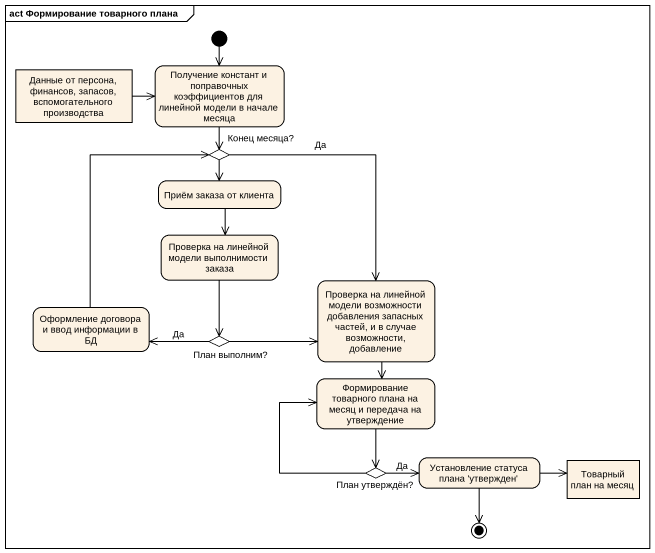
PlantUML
@startuml
mainframe act Формирование товарного плана
hide empty description
state "Данные от персона, финансов, запасов, вспомогательного производства" as Данные_от_персона_финансов <<object>>
state "Получение констант и поправочных коэффициентов для линейной модели в начале месяца" as Получение_констант_и
state "Конец месяца?" as Конец_месяца <<choice>>
state "Приём заказа от клиента" as Приём_заказа_от_клиента
state "Проверка на линейной модели выполнимости заказа" as Проверка_на_линейной_модели
state "Оформление договора и ввод информации в БД" as Оформление_договора_и_ввод
state "Проверка на линейной модели возможности добавления запасных частей, и в случае возможности, добавление" as Проверка_на_линейной_модели_2
state "План выполним?" as План_выполним <<choice>>
state "Формирование товарного плана на месяц и передача на утверждение" as Формирование_товарного
state "План утверждён?" as План_утверждён <<choice>>
state "Установление статуса плана 'утвержден'" as Установление_статуса_плана
state "Товарный план на месяц" as Товарный_план_на_месяц <<object>>
[*] --> Получение_констант_и
Данные_от_персона_финансов -right-> Получение_констант_и
Получение_констант_и --> Конец_месяца
Конец_месяца --> Приём_заказа_от_клиента
Конец_месяца --> Проверка_на_линейной_модели_2 : Да
Приём_заказа_от_клиента --> Проверка_на_линейной_модели
Проверка_на_линейной_модели --> План_выполним
Оформление_договора_и_ввод -up-> Конец_месяца
Проверка_на_линейной_модели_2 --> Формирование_товарного
План_выполним -left-> Оформление_договора_и_ввод : Да
План_выполним -right-> Проверка_на_линейной_модели_2
Формирование_товарного --> План_утверждён
План_утверждён -up-> Формирование_товарного
План_утверждён -right-> Установление_статуса_плана : Да
Установление_статуса_плана -right-> Товарный_план_на_месяц
Установление_статуса_плана --> [*]
@enduml
